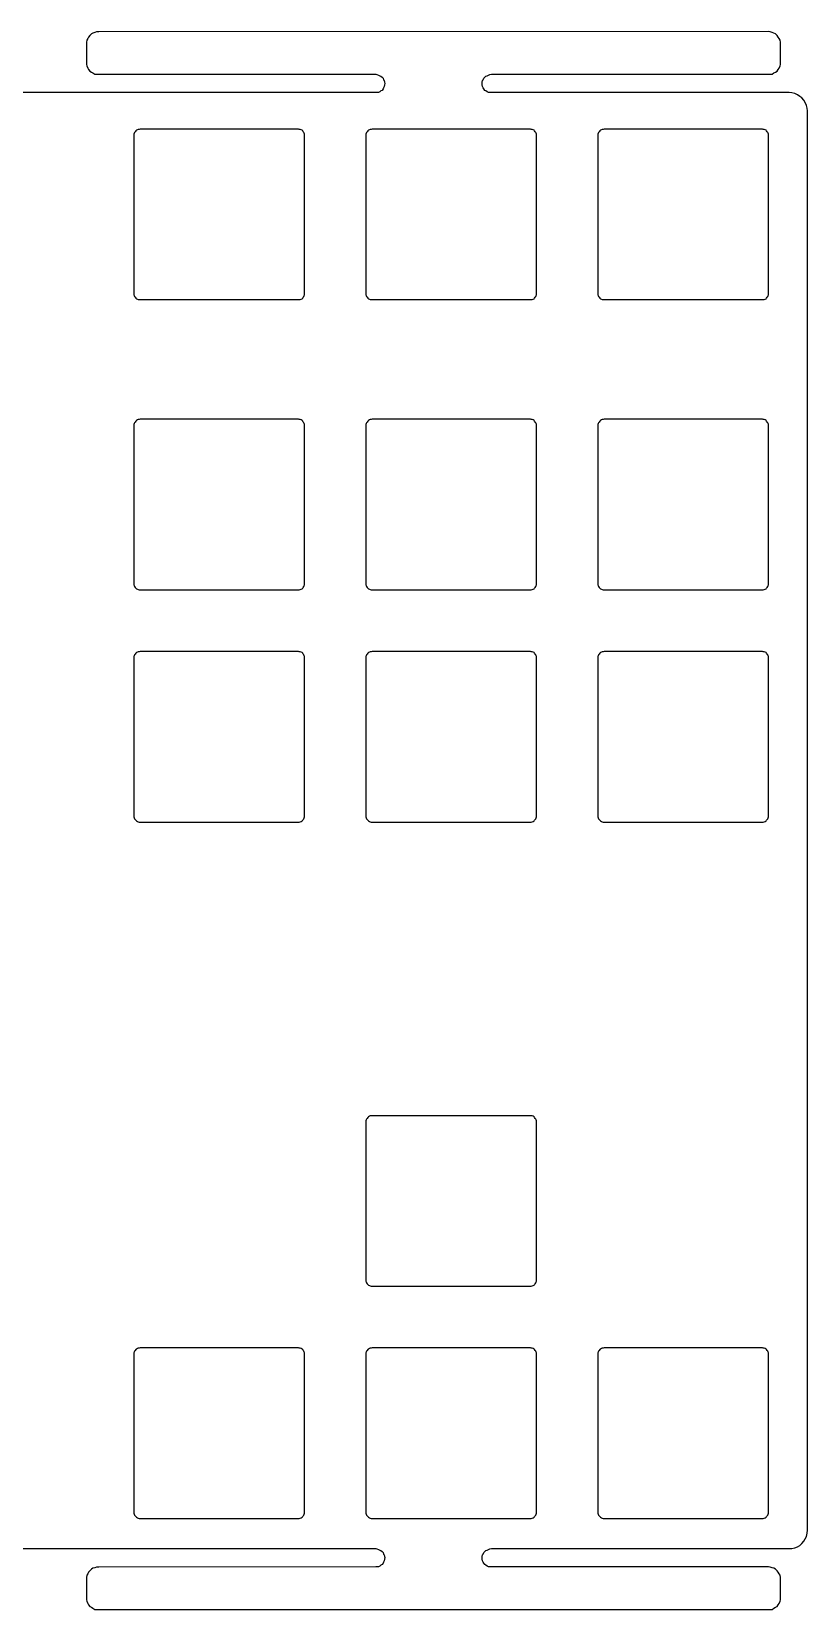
# Model space of a CAD drawing. Extents: x 531 to 880, y -374 to -244.
# Drawn here: x 816 to 879.7, y -374 to -244.5 of the extents above; entities that cross this region are included whole.
import ezdxf

# ---------------------------------------------------------------- set-up
doc = ezdxf.new("R2010")
doc.units = 0
doc.header["$MEASUREMENT"] = 0
doc.layers.get('0').update_dxf_attribs({"linetype": 'CONTINUOUS'})

msp = doc.modelspace()

# ---------------------------------------------------------------- linework, layer by layer
for points in [[(879.704224, -367.481812), (879.704224, -250.981812), (879.679199, -250.756714), (879.62915, -250.556763), (879.529175, -250.306763), (879.404175, -250.106812), (879.25415, -249.931763), (879.079224, -249.806763), (878.87915, -249.681763), (878.654175, -249.556763), (878.429199, -249.506714), (878.204224, -249.481812), (853.75415, -249.481812), (853.62915, -249.481812), (853.50415, -249.481812), (853.404175, -249.431763), (853.304199, -249.356812), (853.204224, -249.306763), (853.12915, -249.181763), (853.079224, -249.106812), (853.029175, -248.981812), (853.00415, -248.856812), (853.00415, -248.731812), (853.00415, -248.631714), (853.029175, -248.506714), (853.079224, -248.431763), (853.12915, -248.306763), (853.204224, -248.231812), (853.304199, -248.131714), (853.404175, -248.106812), (853.50415, -248.056763), (853.62915, -248.006714), (853.75415, -247.981812), (876.50415, -247.981812), (876.654175, -247.981812), (876.804199, -247.981812), (876.954224, -247.881714), (877.079224, -247.806763), (877.204224, -247.731812), (877.304199, -247.606812), (877.37915, -247.481812), (877.454224, -247.306763), (877.479248, -247.181763), (877.50415, -246.981812), (877.50415, -245.481812), (877.479248, -245.356812), (877.454224, -245.181763), (877.37915, -245.056763), (877.304199, -244.931763), (877.204224, -244.806763), (877.079224, -244.681763), (876.954224, -244.606812), (876.804199, -244.556763), (876.654175, -244.506714), (876.50415, -244.481812), (821.50415, -244.506714), (821.329224, -244.506714), (821.179199, -244.556763), (821.029175, -244.606812), (820.904175, -244.681763), (820.779175, -244.806763), (820.679199, -244.931763), (820.604248, -245.056763), (820.529175, -245.181763), (820.50415, -245.356812), (820.50415, -245.481812), (820.50415, -246.981812), (820.50415, -247.181763), (820.529175, -247.306763), (820.604248, -247.481812), (820.679199, -247.606812), (820.779175, -247.731812), (820.904175, -247.806763), (821.029175, -247.881714), (821.179199, -247.981812), (821.329224, -247.981812), (821.50415, -247.981812), (844.25415, -247.981812), (844.354248, -248.006714), (844.479248, -248.056763), (844.579224, -248.106812), (844.679199, -248.131714), (844.779175, -248.231812), (844.854248, -248.306763), (844.904175, -248.431763), (844.954224, -248.506714), (844.979248, -248.631714), (845.00415, -248.731812), (844.979248, -248.856812), (844.954224, -248.981812), (844.904175, -249.106812), (844.854248, -249.181763), (844.779175, -249.306763), (844.679199, -249.356812), (844.579224, -249.431763), (844.479248, -249.481812), (844.354248, -249.481812), (844.25415, -249.481812), (768.429199, -249.481812)], [(838.404175, -252.981934), (838.404175, -252.906982), (838.379272, -252.831909), (838.379272, -252.831909), (838.354248, -252.756958), (838.304199, -252.706909), (838.304199, -252.706909), (838.254272, -252.631958), (838.204224, -252.581909), (838.204224, -252.581909), (838.129272, -252.556885), (838.054199, -252.506958), (838.054199, -252.506958), (837.979248, -252.506958), (837.904175, -252.481934), (824.904175, -252.481934), (824.904175, -252.481934), (824.829224, -252.506958), (824.754272, -252.506958), (824.754272, -252.506958), (824.679199, -252.556885), (824.604248, -252.581909), (824.604248, -252.581909), (824.554199, -252.631958), (824.504272, -252.706909), (824.504272, -252.706909), (824.454224, -252.756958), (824.429199, -252.831909), (824.429199, -252.831909), (824.404175, -252.906982), (824.404175, -252.981934), (824.404175, -265.981934), (824.404175, -265.981934), (824.404175, -266.081909), (824.429199, -266.156982), (824.429199, -266.156982), (824.454224, -266.231934), (824.504272, -266.281982), (824.504272, -266.281982), (824.554199, -266.356934), (824.604248, -266.406982), (824.604248, -266.406982), (824.679199, -266.431885), (824.754272, -266.481934), (824.754272, -266.481934), (824.829224, -266.481934), (824.904175, -266.481934), (837.904175, -266.481934), (837.904175, -266.481934), (837.979248, -266.481934), (838.054199, -266.481934), (838.054199, -266.481934), (838.129272, -266.431885), (838.204224, -266.406982), (838.204224, -266.406982), (838.254272, -266.356934), (838.304199, -266.281982), (838.304199, -266.281982), (838.354248, -266.231934), (838.379272, -266.156982), (838.379272, -266.156982), (838.404175, -266.081909), (838.404175, -265.981934), (838.404175, -252.981934)], [(857.454224, -252.981934), (857.454224, -252.906982), (857.429199, -252.831909), (857.429199, -252.831909), (857.404175, -252.756958), (857.354248, -252.706909), (857.354248, -252.706909), (857.304199, -252.631958), (857.254272, -252.581909), (857.254272, -252.581909), (857.179199, -252.556885), (857.104248, -252.506958), (857.104248, -252.506958), (857.029175, -252.506958), (856.954224, -252.481934), (843.954224, -252.481934), (843.954224, -252.481934), (843.879272, -252.506958), (843.804199, -252.506958), (843.804199, -252.506958), (843.729248, -252.556885), (843.654175, -252.581909), (843.654175, -252.581909), (843.604248, -252.631958), (843.554199, -252.706909), (843.554199, -252.706909), (843.504272, -252.756958), (843.479248, -252.831909), (843.479248, -252.831909), (843.454224, -252.906982), (843.454224, -252.981934), (843.454224, -265.981934), (843.454224, -265.981934), (843.454224, -266.081909), (843.479248, -266.156982), (843.479248, -266.156982), (843.504272, -266.231934), (843.554199, -266.281982), (843.554199, -266.281982), (843.604248, -266.356934), (843.654175, -266.406982), (843.654175, -266.406982), (843.729248, -266.431885), (843.804199, -266.481934), (843.804199, -266.481934), (843.879272, -266.481934), (843.954224, -266.481934), (856.954224, -266.481934), (856.954224, -266.481934), (857.029175, -266.481934), (857.104248, -266.481934), (857.104248, -266.481934), (857.179199, -266.431885), (857.254272, -266.406982), (857.254272, -266.406982), (857.304199, -266.356934), (857.354248, -266.281982), (857.354248, -266.281982), (857.404175, -266.231934), (857.429199, -266.156982), (857.429199, -266.156982), (857.454224, -266.081909), (857.454224, -265.981934), (857.454224, -252.981934)], [(876.504272, -252.981934), (876.504272, -252.906982), (876.479248, -252.831909), (876.479248, -252.831909), (876.454224, -252.756958), (876.404175, -252.706909), (876.404175, -252.706909), (876.354248, -252.631958), (876.304199, -252.581909), (876.304199, -252.581909), (876.229248, -252.556885), (876.154175, -252.506958), (876.154175, -252.506958), (876.079224, -252.506958), (876.004272, -252.481934), (863.004272, -252.481934), (863.004272, -252.481934), (862.929199, -252.506958), (862.854248, -252.506958), (862.854248, -252.506958), (862.779175, -252.556885), (862.704224, -252.581909), (862.704224, -252.581909), (862.654175, -252.631958), (862.604248, -252.706909), (862.604248, -252.706909), (862.554199, -252.756958), (862.529175, -252.831909), (862.529175, -252.831909), (862.504272, -252.906982), (862.504272, -252.981934), (862.504272, -265.981934), (862.504272, -265.981934), (862.504272, -266.081909), (862.529175, -266.156982), (862.529175, -266.156982), (862.554199, -266.231934), (862.604248, -266.281982), (862.604248, -266.281982), (862.654175, -266.356934), (862.704224, -266.406982), (862.704224, -266.406982), (862.779175, -266.431885), (862.854248, -266.481934), (862.854248, -266.481934), (862.929199, -266.481934), (863.004272, -266.481934), (876.004272, -266.481934), (876.004272, -266.481934), (876.079224, -266.481934), (876.154175, -266.481934), (876.154175, -266.481934), (876.229248, -266.431885), (876.304199, -266.406982), (876.304199, -266.406982), (876.354248, -266.356934), (876.404175, -266.281982), (876.404175, -266.281982), (876.454224, -266.231934), (876.479248, -266.156982), (876.479248, -266.156982), (876.504272, -266.081909), (876.504272, -265.981934), (876.504272, -252.981934)], [(838.404175, -276.806885), (838.404175, -276.731934), (838.379272, -276.656982), (838.379272, -276.656982), (838.354248, -276.581909), (838.304199, -276.531982), (838.304199, -276.531982), (838.254272, -276.456909), (838.204224, -276.406982), (838.204224, -276.406982), (838.129272, -276.356934), (838.054199, -276.331909), (838.054199, -276.331909), (837.979248, -276.331909), (837.904175, -276.306885), (824.904175, -276.306885), (824.904175, -276.306885), (824.829224, -276.331909), (824.754272, -276.331909), (824.754272, -276.331909), (824.679199, -276.356934), (824.604248, -276.406982), (824.604248, -276.406982), (824.554199, -276.456909), (824.504272, -276.531982), (824.504272, -276.531982), (824.454224, -276.581909), (824.429199, -276.656982), (824.429199, -276.656982), (824.404175, -276.731934), (824.404175, -276.806885), (824.404175, -289.806885), (824.404175, -289.806885), (824.404175, -289.881958), (824.429199, -289.956909), (824.429199, -289.956909), (824.454224, -290.031982), (824.504272, -290.106934), (824.504272, -290.106934), (824.554199, -290.156982), (824.604248, -290.206909), (824.604248, -290.206909), (824.679199, -290.256958), (824.754272, -290.281982), (824.754272, -290.281982), (824.829224, -290.306885), (824.904175, -290.306885), (837.904175, -290.306885), (837.904175, -290.306885), (837.979248, -290.306885), (838.054199, -290.281982), (838.054199, -290.281982), (838.129272, -290.256958), (838.204224, -290.206909), (838.204224, -290.206909), (838.254272, -290.156982), (838.304199, -290.106934), (838.304199, -290.106934), (838.354248, -290.031982), (838.379272, -289.956909), (838.379272, -289.956909), (838.404175, -289.881958), (838.404175, -289.806885), (838.404175, -276.806885)], [(843.954224, -276.306885), (843.879272, -276.331909), (843.804199, -276.331909), (843.804199, -276.331909), (843.729248, -276.356934), (843.654175, -276.406982), (843.654175, -276.406982), (843.604248, -276.456909), (843.554199, -276.531982), (843.554199, -276.531982), (843.504272, -276.581909), (843.479248, -276.656982), (843.479248, -276.656982), (843.454224, -276.731934), (843.454224, -276.806885), (843.454224, -289.806885), (843.454224, -289.806885), (843.454224, -289.881958), (843.479248, -289.956909), (843.479248, -289.956909), (843.504272, -290.031982), (843.554199, -290.106934), (843.554199, -290.106934), (843.604248, -290.156982), (843.654175, -290.206909), (843.654175, -290.206909), (843.729248, -290.256958), (843.804199, -290.281982), (843.804199, -290.281982), (843.879272, -290.306885), (843.954224, -290.306885), (856.954224, -290.306885), (856.954224, -290.306885), (857.029175, -290.306885), (857.104248, -290.281982), (857.104248, -290.281982), (857.179199, -290.256958), (857.254272, -290.206909), (857.254272, -290.206909), (857.304199, -290.156982), (857.354248, -290.106934), (857.354248, -290.106934), (857.404175, -290.031982), (857.429199, -289.956909), (857.429199, -289.956909), (857.454224, -289.881958), (857.454224, -289.806885), (857.454224, -276.806885), (857.454224, -276.806885), (857.454224, -276.731934), (857.429199, -276.656982), (857.429199, -276.656982), (857.404175, -276.581909), (857.354248, -276.531982), (857.354248, -276.531982), (857.304199, -276.456909), (857.254272, -276.406982), (857.254272, -276.406982), (857.179199, -276.356934), (857.104248, -276.331909), (857.104248, -276.331909), (857.029175, -276.331909), (856.954224, -276.306885), (843.954224, -276.306885)], [(876.504272, -276.806885), (876.504272, -276.731934), (876.479248, -276.656982), (876.479248, -276.656982), (876.454224, -276.581909), (876.404175, -276.531982), (876.404175, -276.531982), (876.354248, -276.456909), (876.304199, -276.406982), (876.304199, -276.406982), (876.229248, -276.356934), (876.154175, -276.331909), (876.154175, -276.331909), (876.079224, -276.331909), (876.004272, -276.306885), (863.004272, -276.306885), (863.004272, -276.306885), (862.929199, -276.331909), (862.854248, -276.331909), (862.854248, -276.331909), (862.779175, -276.356934), (862.704224, -276.406982), (862.704224, -276.406982), (862.654175, -276.456909), (862.604248, -276.531982), (862.604248, -276.531982), (862.554199, -276.581909), (862.529175, -276.656982), (862.529175, -276.656982), (862.504272, -276.731934), (862.504272, -276.806885), (862.504272, -289.806885), (862.504272, -289.806885), (862.504272, -289.881958), (862.529175, -289.956909), (862.529175, -289.956909), (862.554199, -290.031982), (862.604248, -290.106934), (862.604248, -290.106934), (862.654175, -290.156982), (862.704224, -290.206909), (862.704224, -290.206909), (862.779175, -290.256958), (862.854248, -290.281982), (862.854248, -290.281982), (862.929199, -290.306885), (863.004272, -290.306885), (876.004272, -290.306885), (876.004272, -290.306885), (876.079224, -290.306885), (876.154175, -290.281982), (876.154175, -290.281982), (876.229248, -290.256958), (876.304199, -290.206909), (876.304199, -290.206909), (876.354248, -290.156982), (876.404175, -290.106934), (876.404175, -290.106934), (876.454224, -290.031982), (876.479248, -289.956909), (876.479248, -289.956909), (876.504272, -289.881958), (876.504272, -289.806885), (876.504272, -276.806885)], [(838.404175, -295.856934), (838.404175, -295.781982), (838.379272, -295.706909), (838.379272, -295.706909), (838.354248, -295.631958), (838.304199, -295.581909), (838.304199, -295.581909), (838.254272, -295.506958), (838.204224, -295.456909), (838.204224, -295.456909), (838.129272, -295.406982), (838.054199, -295.381958), (838.054199, -295.381958), (837.979248, -295.381958), (837.904175, -295.356934), (824.904175, -295.356934), (824.904175, -295.356934), (824.829224, -295.381958), (824.754272, -295.381958), (824.754272, -295.381958), (824.679199, -295.406982), (824.604248, -295.456909), (824.604248, -295.456909), (824.554199, -295.506958), (824.504272, -295.581909), (824.504272, -295.581909), (824.454224, -295.631958), (824.429199, -295.706909), (824.429199, -295.706909), (824.404175, -295.781982), (824.404175, -295.856934), (824.404175, -308.856934), (824.404175, -308.856934), (824.404175, -308.931885), (824.429199, -309.006958), (824.429199, -309.006958), (824.454224, -309.081909), (824.504272, -309.156982), (824.504272, -309.156982), (824.554199, -309.206909), (824.604248, -309.256958), (824.604248, -309.256958), (824.679199, -309.306885), (824.754272, -309.331909), (824.754272, -309.331909), (824.829224, -309.356934), (824.904175, -309.356934), (837.904175, -309.356934), (837.904175, -309.356934), (837.979248, -309.356934), (838.054199, -309.331909), (838.054199, -309.331909), (838.129272, -309.306885), (838.204224, -309.256958), (838.204224, -309.256958), (838.254272, -309.206909), (838.304199, -309.156982), (838.304199, -309.156982), (838.354248, -309.081909), (838.379272, -309.006958), (838.379272, -309.006958), (838.404175, -308.931885), (838.404175, -308.856934), (838.404175, -295.856934)], [(843.954224, -295.356934), (843.879272, -295.381958), (843.804199, -295.381958), (843.804199, -295.381958), (843.729248, -295.406982), (843.654175, -295.456909), (843.654175, -295.456909), (843.604248, -295.506958), (843.554199, -295.581909), (843.554199, -295.581909), (843.504272, -295.631958), (843.479248, -295.706909), (843.479248, -295.706909), (843.454224, -295.781982), (843.454224, -295.856934), (843.454224, -308.856934), (843.454224, -308.856934), (843.454224, -308.931885), (843.479248, -309.006958), (843.479248, -309.006958), (843.504272, -309.081909), (843.554199, -309.156982), (843.554199, -309.156982), (843.604248, -309.206909), (843.654175, -309.256958), (843.654175, -309.256958), (843.729248, -309.306885), (843.804199, -309.331909), (843.804199, -309.331909), (843.879272, -309.356934), (843.954224, -309.356934), (856.954224, -309.356934), (856.954224, -309.356934), (857.029175, -309.356934), (857.104248, -309.331909), (857.104248, -309.331909), (857.179199, -309.306885), (857.254272, -309.256958), (857.254272, -309.256958), (857.304199, -309.206909), (857.354248, -309.156982), (857.354248, -309.156982), (857.404175, -309.081909), (857.429199, -309.006958), (857.429199, -309.006958), (857.454224, -308.931885), (857.454224, -308.856934), (857.454224, -295.856934), (857.454224, -295.856934), (857.454224, -295.781982), (857.429199, -295.706909), (857.429199, -295.706909), (857.404175, -295.631958), (857.354248, -295.581909), (857.354248, -295.581909), (857.304199, -295.506958), (857.254272, -295.456909), (857.254272, -295.456909), (857.179199, -295.406982), (857.104248, -295.381958), (857.104248, -295.381958), (857.029175, -295.381958), (856.954224, -295.356934), (843.954224, -295.356934)], [(863.004272, -295.356934), (862.929199, -295.381958), (862.854248, -295.381958), (862.854248, -295.381958), (862.779175, -295.406982), (862.704224, -295.456909), (862.704224, -295.456909), (862.654175, -295.506958), (862.604248, -295.581909), (862.604248, -295.581909), (862.554199, -295.631958), (862.529175, -295.706909), (862.529175, -295.706909), (862.504272, -295.781982), (862.504272, -295.856934), (862.504272, -308.856934), (862.504272, -308.856934), (862.504272, -308.931885), (862.529175, -309.006958), (862.529175, -309.006958), (862.554199, -309.081909), (862.604248, -309.156982), (862.604248, -309.156982), (862.654175, -309.206909), (862.704224, -309.256958), (862.704224, -309.256958), (862.779175, -309.306885), (862.854248, -309.331909), (862.854248, -309.331909), (862.929199, -309.356934), (863.004272, -309.356934), (876.004272, -309.356934), (876.004272, -309.356934), (876.079224, -309.356934), (876.154175, -309.331909), (876.154175, -309.331909), (876.229248, -309.306885), (876.304199, -309.256958), (876.304199, -309.256958), (876.354248, -309.206909), (876.404175, -309.156982), (876.404175, -309.156982), (876.454224, -309.081909), (876.479248, -309.006958), (876.479248, -309.006958), (876.504272, -308.931885), (876.504272, -308.856934), (876.504272, -295.856934), (876.504272, -295.856934), (876.504272, -295.781982), (876.479248, -295.706909), (876.479248, -295.706909), (876.454224, -295.631958), (876.404175, -295.581909), (876.404175, -295.581909), (876.354248, -295.506958), (876.304199, -295.456909), (876.304199, -295.456909), (876.229248, -295.406982), (876.154175, -295.381958), (876.154175, -295.381958), (876.079224, -295.381958), (876.004272, -295.356934), (863.004272, -295.356934)], [(857.454224, -333.956909), (857.454224, -333.881958), (857.429199, -333.806885), (857.429199, -333.806885), (857.404175, -333.731934), (857.354248, -333.681885), (857.354248, -333.681885), (857.304199, -333.606934), (857.254272, -333.556885), (857.254272, -333.556885), (857.179199, -333.506958), (857.104248, -333.481934), (857.104248, -333.481934), (857.029175, -333.481934), (856.954224, -333.456909), (843.954224, -333.456909), (843.954224, -333.456909), (843.879272, -333.481934), (843.804199, -333.481934), (843.804199, -333.481934), (843.729248, -333.506958), (843.654175, -333.556885), (843.654175, -333.556885), (843.604248, -333.606934), (843.554199, -333.681885), (843.554199, -333.681885), (843.504272, -333.731934), (843.479248, -333.806885), (843.479248, -333.806885), (843.454224, -333.881958), (843.454224, -333.956909), (843.454224, -346.956909), (843.454224, -346.956909), (843.454224, -347.031982), (843.479248, -347.106934), (843.479248, -347.106934), (843.504272, -347.181885), (843.554199, -347.256958), (843.554199, -347.256958), (843.604248, -347.306885), (843.654175, -347.356934), (843.654175, -347.356934), (843.729248, -347.406982), (843.804199, -347.431885), (843.804199, -347.431885), (843.879272, -347.456909), (843.954224, -347.456909), (856.954224, -347.456909), (856.954224, -347.456909), (857.029175, -347.456909), (857.104248, -347.431885), (857.104248, -347.431885), (857.179199, -347.406982), (857.254272, -347.356934), (857.254272, -347.356934), (857.304199, -347.306885), (857.354248, -347.256958), (857.354248, -347.256958), (857.404175, -347.181885), (857.429199, -347.106934), (857.429199, -347.106934), (857.454224, -347.031982), (857.454224, -346.956909), (857.454224, -333.956909)], [(838.404175, -353.006958), (838.404175, -352.931885), (838.379272, -352.856934), (838.379272, -352.856934), (838.354248, -352.781982), (838.304199, -352.731934), (838.304199, -352.731934), (838.254272, -352.656982), (838.204224, -352.606934), (838.204224, -352.606934), (838.129272, -352.556885), (838.054199, -352.531982), (838.054199, -352.531982), (837.979248, -352.531982), (837.904175, -352.506958), (824.904175, -352.506958), (824.904175, -352.506958), (824.829224, -352.531982), (824.754272, -352.531982), (824.754272, -352.531982), (824.679199, -352.556885), (824.604248, -352.606934), (824.604248, -352.606934), (824.554199, -352.656982), (824.504272, -352.731934), (824.504272, -352.731934), (824.454224, -352.781982), (824.429199, -352.856934), (824.429199, -352.856934), (824.404175, -352.931885), (824.404175, -353.006958), (824.404175, -366.006958), (824.404175, -366.006958), (824.404175, -366.081909), (824.429199, -366.157104), (824.429199, -366.157104), (824.454224, -366.231812), (824.504272, -366.307007), (824.504272, -366.307007), (824.554199, -366.356812), (824.604248, -366.407104), (824.604248, -366.407104), (824.679199, -366.456909), (824.754272, -366.481812), (824.754272, -366.481812), (824.829224, -366.506958), (824.904175, -366.506958), (837.904175, -366.506958), (837.904175, -366.506958), (837.979248, -366.506958), (838.054199, -366.481812), (838.054199, -366.481812), (838.129272, -366.456909), (838.204224, -366.407104), (838.204224, -366.407104), (838.254272, -366.356812), (838.304199, -366.307007), (838.304199, -366.307007), (838.354248, -366.231812), (838.379272, -366.157104), (838.379272, -366.157104), (838.404175, -366.081909), (838.404175, -366.006958), (838.404175, -353.006958)], [(857.454224, -353.006958), (857.454224, -352.931885), (857.429199, -352.856934), (857.429199, -352.856934), (857.404175, -352.781982), (857.354248, -352.731934), (857.354248, -352.731934), (857.304199, -352.656982), (857.254272, -352.606934), (857.254272, -352.606934), (857.179199, -352.556885), (857.104248, -352.531982), (857.104248, -352.531982), (857.029175, -352.531982), (856.954224, -352.506958), (843.954224, -352.506958), (843.954224, -352.506958), (843.879272, -352.531982), (843.804199, -352.531982), (843.804199, -352.531982), (843.729248, -352.556885), (843.654175, -352.606934), (843.654175, -352.606934), (843.604248, -352.656982), (843.554199, -352.731934), (843.554199, -352.731934), (843.504272, -352.781982), (843.479248, -352.856934), (843.479248, -352.856934), (843.454224, -352.931885), (843.454224, -353.006958), (843.454224, -366.006958), (843.454224, -366.006958), (843.454224, -366.081909), (843.479248, -366.157104), (843.479248, -366.157104), (843.504272, -366.231812), (843.554199, -366.307007), (843.554199, -366.307007), (843.604248, -366.356812), (843.654175, -366.407104), (843.654175, -366.407104), (843.729248, -366.456909), (843.804199, -366.481812), (843.804199, -366.481812), (843.879272, -366.506958), (843.954224, -366.506958), (856.954224, -366.506958), (856.954224, -366.506958), (857.029175, -366.506958), (857.104248, -366.481812), (857.104248, -366.481812), (857.179199, -366.456909), (857.254272, -366.407104), (857.254272, -366.407104), (857.304199, -366.356812), (857.354248, -366.307007), (857.354248, -366.307007), (857.404175, -366.231812), (857.429199, -366.157104), (857.429199, -366.157104), (857.454224, -366.081909), (857.454224, -366.006958), (857.454224, -353.006958)], [(876.504272, -353.006958), (876.504272, -352.931885), (876.479248, -352.856934), (876.479248, -352.856934), (876.454224, -352.781982), (876.404175, -352.731934), (876.404175, -352.731934), (876.354248, -352.656982), (876.304199, -352.606934), (876.304199, -352.606934), (876.229248, -352.556885), (876.154175, -352.531982), (876.154175, -352.531982), (876.079224, -352.531982), (876.004272, -352.506958), (863.004272, -352.506958), (863.004272, -352.506958), (862.929199, -352.531982), (862.854248, -352.531982), (862.854248, -352.531982), (862.779175, -352.556885), (862.704224, -352.606934), (862.704224, -352.606934), (862.654175, -352.656982), (862.604248, -352.731934), (862.604248, -352.731934), (862.554199, -352.781982), (862.529175, -352.856934), (862.529175, -352.856934), (862.504272, -352.931885), (862.504272, -353.006958), (862.504272, -366.006958), (862.504272, -366.006958), (862.504272, -366.081909), (862.529175, -366.157104), (862.529175, -366.157104), (862.554199, -366.231812), (862.604248, -366.307007), (862.604248, -366.307007), (862.654175, -366.356812), (862.704224, -366.407104), (862.704224, -366.407104), (862.779175, -366.456909), (862.854248, -366.481812), (862.854248, -366.481812), (862.929199, -366.506958), (863.004272, -366.506958), (876.004272, -366.506958), (876.004272, -366.506958), (876.079224, -366.506958), (876.154175, -366.481812), (876.154175, -366.481812), (876.229248, -366.456909), (876.304199, -366.407104), (876.304199, -366.407104), (876.354248, -366.356812), (876.404175, -366.307007), (876.404175, -366.307007), (876.454224, -366.231812), (876.479248, -366.157104), (876.479248, -366.157104), (876.504272, -366.081909), (876.504272, -366.006958), (876.504272, -353.006958)], [(768.429199, -368.981812), (844.25415, -368.981812), (844.354248, -369.006714), (844.479248, -369.056763), (844.579224, -369.106812), (844.679199, -369.131714), (844.779175, -369.231812), (844.854248, -369.306763), (844.904175, -369.431763), (844.954224, -369.506714), (844.979248, -369.631714), (845.00415, -369.731812), (844.979248, -369.856812), (844.954224, -369.981812), (844.904175, -370.106812), (844.854248, -370.181763), (844.779175, -370.306763), (844.679199, -370.356812), (844.579224, -370.431763), (844.479248, -370.481812), (844.354248, -370.481812), (844.25415, -370.481812), (821.50415, -370.506714), (821.329224, -370.506714), (821.179199, -370.556763), (821.029175, -370.606812), (820.904175, -370.681763), (820.779175, -370.806763), (820.679199, -370.931763), (820.604248, -371.056763), (820.529175, -371.181763), (820.50415, -371.356812), (820.50415, -371.481812), (820.50415, -372.981812), (820.50415, -373.181763), (820.529175, -373.306763), (820.604248, -373.481812), (820.679199, -373.606812), (820.779175, -373.731812), (820.904175, -373.806763), (821.029175, -373.881714), (821.179199, -373.981812), (821.329224, -373.981812), (821.50415, -373.981812), (876.50415, -373.981812), (876.654175, -373.981812), (876.804199, -373.981812), (876.954224, -373.881714), (877.079224, -373.806763), (877.204224, -373.731812), (877.304199, -373.606812), (877.37915, -373.481812), (877.454224, -373.306763), (877.479248, -373.181763), (877.50415, -372.981812), (877.50415, -371.481812), (877.479248, -371.356812), (877.454224, -371.181763), (877.37915, -371.056763), (877.304199, -370.931763), (877.204224, -370.806763), (877.079224, -370.681763), (876.954224, -370.606812), (876.804199, -370.556763), (876.654175, -370.506714), (876.50415, -370.481812), (853.75415, -370.481812), (853.62915, -370.481812), (853.50415, -370.481812), (853.404175, -370.431763), (853.304199, -370.356812), (853.204224, -370.306763), (853.12915, -370.181763), (853.079224, -370.106812), (853.029175, -369.981812), (853.00415, -369.856812), (853.00415, -369.731812), (853.00415, -369.631714), (853.029175, -369.506714), (853.079224, -369.431763), (853.12915, -369.306763), (853.204224, -369.231812), (853.304199, -369.131714), (853.404175, -369.106812), (853.50415, -369.056763), (853.62915, -369.006714), (853.75415, -368.981812), (878.204224, -368.981812), (878.429199, -368.981812), (878.654175, -368.931763), (878.87915, -368.856812), (879.079224, -368.731812), (879.25415, -368.556763), (879.404175, -368.381714), (879.529175, -368.181763), (879.62915, -367.981812), (879.679199, -367.731812), (879.704224, -367.481812)]]:
    msp.add_lwpolyline(points)

doc.saveas('drawing.dxf')
